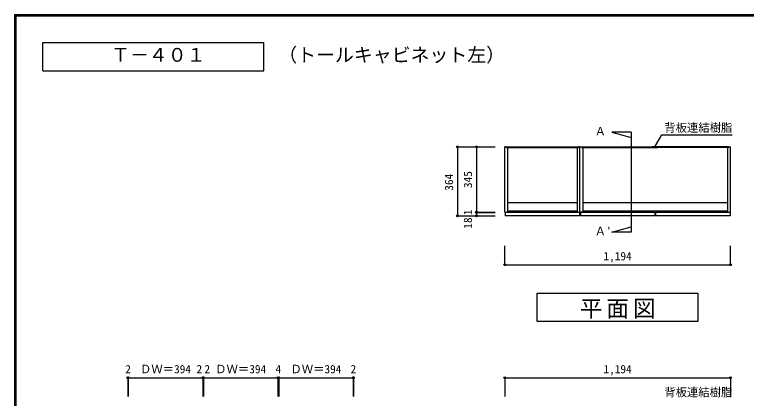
# Model space of a CAD drawing. Units: millimetres at full size, sheet at 1:20; some dimension numbers follow another scale. Extents: x -3893 to 3907, y -2871 to 2783.
# Drawn here: x -3893 to -22, y 753 to 2783 of the extents above; entities that cross this region are included whole.
import ezdxf
from ezdxf.enums import TextEntityAlignment as Align

# ---------------------------------------------------------------- set-up
doc = ezdxf.new("R2010")
doc.units = ezdxf.units.MM
doc.header["$LTSCALE"] = 20
doc.header["$PDMODE"] = 32
doc.header["$PDSIZE"] = 10
for name, color, linetype in [('0-1_本体', 2, 'Continuous'), ('0-2_扉', 2, 'Continuous'), ('0-4_棚', 3, 'Continuous'), ('0-7_', 7, 'Continuous'), ('0-A_文字', 7, 'Continuous'), ('0-B_寸法', 4, 'Continuous'), ('F-1_枠', 6, 'Continuous')]:
    doc.layers.add(name, color=color, linetype=linetype)
doc.styles.add('ＭＳ ゴシック', font='')
doc.styles.get('ＭＳ ゴシック').set_extended_font_data('MS Gothic')

msp = doc.modelspace()

# ---------------------------------------------------------------- linework, layer by layer
at = {"layer": '0-1_本体'}
for p, q in [((-1300.09, 1738.06), (-1300.09, 2083.06)), ((-1292.09, 2083.06), (-1300.09, 2083.06)), ((-1292.09, 2083.06), (-1292.09, 2080.06)), ((-1292.09, 2081.56), (-910.09, 2081.56)), ((-1292.09, 2080.06), (-910.09, 2080.06)), ((-1285.09, 2080.06), (-1285.09, 1738.06)), ((-917.09, 2080.06), (-917.09, 1738.06)), ((-902.09, 2083.06), (-894.09, 2083.06)), ((-894.09, 2081.56), (-509.59, 2081.56)), ((-887.09, 2080.06), (-887.09, 1738.06)), ((-114.09, 2081.56), (-498.59, 2081.56)), ((-121.09, 2080.06), (-121.09, 1738.06)), ((-114.09, 2083.06), (-106.09, 2083.06)), ((-1300.09, 1738.06), (-1285.09, 1738.06)), ((-887.09, 1738.06), (-902.09, 1738.06))]:
    msp.add_line(p, q, dxfattribs=at)
at = {"layer": '0-1_本体', "color": 7}
for p, q in [((-1292.09, 2083.06), (-910.09, 2083.06)), ((-894.09, 2083.06), (-509.59, 2083.06)), ((-114.09, 2083.06), (-498.59, 2083.06))]:
    msp.add_line(p, q, dxfattribs=at)
at = {"layer": '0-1_本体'}
for points in [[(-917.09, 1738.06), (-902.09, 1738.06), (-902.09, 2083.06)], [(-902.09, 2083.06), (-910.09, 2083.06), (-910.09, 2080.06)], [(-894.09, 2083.06), (-894.09, 2080.06), (-509.59, 2080.06)], [(-114.09, 2083.06), (-114.09, 2080.06), (-498.59, 2080.06)], [(-121.09, 1738.06), (-106.09, 1738.06), (-106.09, 2083.06)]]:
    msp.add_lwpolyline(points, dxfattribs=at)
at = {"layer": '0-2_扉'}
for p, q in [((-1298.09, 1737.06), (-1298.09, 1719.06)), ((-904.09, 1737.06), (-1298.09, 1737.06)), ((-904.09, 1719.06), (-1298.09, 1719.06)), ((-904.09, 1737.06), (-904.09, 1719.06)), ((-900.09, 1737.06), (-900.09, 1719.06)), ((-506.09, 1737.06), (-900.09, 1737.06)), ((-506.09, 1719.06), (-900.09, 1719.06)), ((-506.09, 1737.06), (-506.09, 1719.06)), ((-502.09, 1737.06), (-502.09, 1719.06)), ((-108.09, 1737.06), (-502.09, 1737.06)), ((-108.09, 1719.06), (-502.09, 1719.06)), ((-108.09, 1737.06), (-108.09, 1719.06))]:
    msp.add_line(p, q, dxfattribs=at)
at = {"layer": '0-4_棚'}
for p, q in [((-1285.09, 1790.06), (-917.09, 1790.06)), ((-887.09, 1790.06), (-121.09, 1790.06)), ((-1285.09, 1745.06), (-917.09, 1745.06)), ((-887.09, 1745.06), (-121.09, 1745.06))]:
    msp.add_line(p, q, dxfattribs=at)
at = {"layer": '0-7_'}
for p, q in [((-520.09, 2083.56), (-520.09, 2083.06)), ((-520.09, 2083.06), (-509.59, 2083.06)), ((-488.59, 2084.06), (-519.59, 2084.06)), ((-518.09, 2080.06), (-509.59, 2080.06)), ((-518.09, 2079.56), (-518.09, 2080.06)), ((-490.59, 2079.06), (-517.59, 2079.06)), ((-509.59, 2080.06), (-509.59, 2083.06)), ((-508.59, 2083.06), (-499.59, 2083.06)), ((-508.59, 2080.06), (-508.59, 2083.06)), ((-508.59, 2080.06), (-499.59, 2080.06)), ((-499.59, 2080.06), (-499.59, 2083.06)), ((-498.59, 2080.06), (-498.59, 2083.06)), ((-498.59, 2083.06), (-488.09, 2083.06)), ((-498.59, 2080.06), (-490.09, 2080.06)), ((-490.09, 2079.56), (-490.09, 2080.06)), ((-488.09, 2083.56), (-488.09, 2083.06))]:
    msp.add_line(p, q, dxfattribs=at)
for centre, start, end in [((-519.59, 2083.56), 90, 180), ((-517.59, 2079.56), 180, 270), ((-490.59, 2079.56), 270, 0), ((-488.59, 2083.56), 0, 90)]:
    msp.add_arc(centre, 0.5, start, end, dxfattribs=at)
at = {"layer": '0-A_文字'}
for p, q in [((-631.45, 2160.63), (-631.45, 1632.5)), ((-506.1, 2083.58), (-469.24, 2147.43)), ((-469.24, 2147.43), (-96.1, 2147.43)), ((-734.32, 1632.5), (-631.45, 1660.06)), ((-631.45, 1632.5), (-734.32, 1632.5))]:
    msp.add_line(p, q, dxfattribs=at)
for points in [[(-3743.33, 2486.67), (-3743.33, 2636.67), (-2574.63, 2636.67)], [(-3743.33, 2486.67), (-2574.63, 2486.67), (-2574.63, 2636.67)], [(-631.45, 2160.63), (-734.32, 2160.63), (-631.45, 2133.06)]]:
    msp.add_lwpolyline(points, dxfattribs=at)
msp.add_lwpolyline([(-1128.09, 1310.06), (-278.09, 1310.06), (-278.09, 1160.06), (-1128.09, 1160.06)], close=True, dxfattribs=at)
at = {"layer": '0-B_寸法'}
for p, q in [((-1550.09, 2083.06), (-1550.09, 1719.06)), ((-1550.09, 2083.06), (-1350.09, 2083.06)), ((-1450.09, 2083.06), (-1450.09, 1719.06)), ((-1550.09, 1719.06), (-1350.09, 1719.06)), ((-1450.09, 1738.06), (-1350.09, 1738.06)), ((-1450.09, 1737.06), (-1350.09, 1737.06)), ((-1300.09, 1460.06), (-1300.09, 1560.06)), ((-106.09, 1460.06), (-106.09, 1560.06)), ((-1300.09, 1460.06), (-106.09, 1460.06)), ((-3294.09, 862.33), (-3294.09, 762.33)), ((-3294.09, 862.33), (-3292.09, 862.33)), ((-3292.09, 862.33), (-2898.09, 862.33)), ((-3292.09, 862.33), (-3292.09, 762.33)), ((-2898.09, 862.33), (-2896.09, 862.33)), ((-2898.09, 862.33), (-2898.09, 762.33)), ((-2896.09, 862.33), (-2896.09, 762.33)), ((-2896.09, 862.33), (-2894.09, 862.33)), ((-2894.09, 862.33), (-2894.09, 762.33)), ((-2894.09, 862.33), (-2500.09, 862.33)), ((-2500.09, 862.33), (-2500.09, 762.33)), ((-2500.09, 862.33), (-2496.09, 862.33)), ((-2496.09, 862.33), (-2496.09, 762.33)), ((-2496.09, 862.33), (-2102.09, 862.33)), ((-2102.09, 862.33), (-2102.09, 762.33)), ((-2102.09, 862.33), (-2100.09, 862.33)), ((-2100.09, 862.33), (-2100.09, 762.33)), ((-1300.09, 862.33), (-106.09, 862.33)), ((-1300.09, 862.33), (-1300.09, 762.33)), ((-106.09, 862.33), (-106.09, 762.33))]:
    msp.add_line(p, q, dxfattribs=at)
at = {"layer": '0-B_寸法', "color": 7}
for p in [(-1550.09, 2083.06), (-1450.09, 2083.06), (-1450.09, 1738.06), (-1550.09, 1719.06), (-1450.09, 1737.06), (-1450.09, 1719.06), (-1300.09, 1460.06), (-106.09, 1460.06), (-3294.09, 862.33), (-3292.09, 862.33), (-2898.09, 862.33), (-2896.09, 862.33), (-2894.09, 862.33), (-2500.09, 862.33), (-2496.09, 862.33), (-2102.09, 862.33), (-2100.09, 862.33), (-1300.09, 862.33), (-106.09, 862.33)]:
    msp.add_point(p, dxfattribs=at)
at = {"layer": 'F-1_枠'}
for p, q in [((-3893.39, 2783.33), (-3893.39, -2803.33)), ((-3893.39, 2783.33), (3906.61, 2783.33)), ((-3893.39, 2780), (3906.61, 2780)), ((-3893.39, 2776.67), (3906.61, 2776.67)), ((-3890.05, 2783.33), (-3890.05, -2803.33)), ((-3886.72, 2783.33), (-3886.72, -2803.33))]:
    msp.add_line(p, q, dxfattribs=at)

# ---------------------------------------------------------------- texts
at = {"layer": '0-A_文字', "style": 'ＭＳ ゴシック'}
for s, height, p in [('Ｔ－４０１', 73.31, (-3383.24, 2511.67)), ('（トールキャビネット左）', 73.31, (-2498.51, 2511.67)), ('背板連結樹脂', 43.99, (-456.1, 2149.56)), ('Ａ ', 43.99, (-824.32, 2130.63)), ("Ａ'", 43.99, (-824.32, 1602.5)), ('背板連結樹脂', 43.99, (-456.1, 749.76))]:
    msp.add_text(s, height=height, dxfattribs=at).set_placement(p, align=Align.BOTTOM_LEFT)
at = {"layer": '0-A_文字', "insert": (-903.09, 1175.06), "char_height": 87.98, "attachment_point": 7, "style": 'ＭＳ ゴシック'}
msp.add_mtext('\\T1.17;平面図', dxfattribs=at)
at = {"layer": '0-B_寸法', "color": 7, "style": 'ＭＳ ゴシック'}
for s, p in [('364', (-1560.09, 1851.56)), ('345', (-1460.09, 1865.56)), ('1', (-1460.09, 1722.56)), ('18', (-1460.09, 1650.65))]:
    msp.add_text(s, height=43.99, rotation=90, dxfattribs=at).set_placement(p, align=Align.BOTTOM_LEFT)
for s, p in [('1,194', (-778.09, 1470.06)), ('ＤＷ＝394', (-3230.09, 872.33)), ('ＤＷ＝394', (-2832.09, 872.33)), ('ＤＷ＝394', (-2434.09, 872.33)), ('2', (-3308.09, 872.33)), ('2', (-2931.09, 872.33)), ('2', (-2889.09, 872.33)), ('4', (-2513.09, 872.33)), ('2', (-2116.09, 872.33)), ('1,194', (-778.09, 872.33))]:
    msp.add_text(s, height=43.99, dxfattribs=at).set_placement(p, align=Align.BOTTOM_LEFT)

doc.saveas('drawing.dxf')
